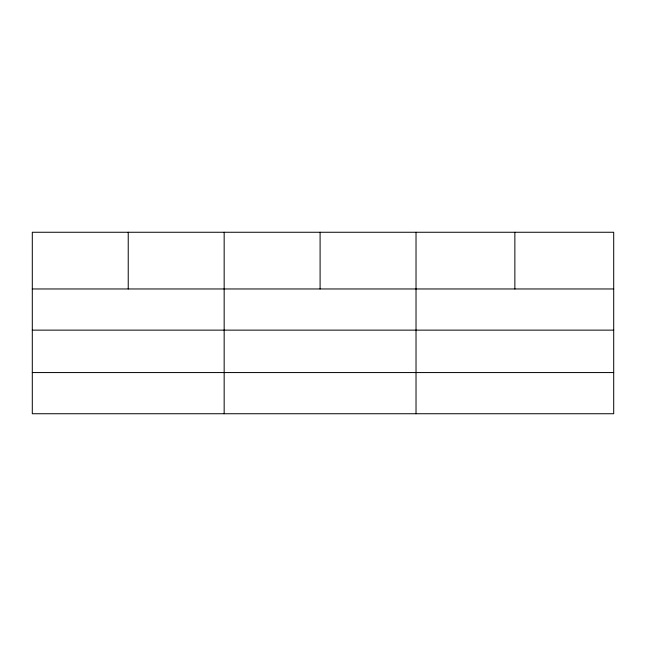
<?xml version="1.0" encoding="UTF-8"?>
<svg xmlns="http://www.w3.org/2000/svg" width="646" height="646" viewBox="0 0 646 646"><rect width="100%" height="100%" fill="white"/><g stroke="black" fill="none" stroke-linecap="round" stroke-linejoin="round"><path stroke-width="0.97" d="M613.7 330.138L613.7 232.261L32.3 232.261L32.3 413.739L613.7 413.739L613.7 330.138L32.3 330.138M32.3 288.964L613.7 288.964M32.3 372.564L613.7 372.564M514.862 232.261L514.862 288.964M416.024 232.261L416.024 413.739M320.093 232.261L320.093 288.964M224.162 232.261L224.162 413.739M128.231 232.261L128.231 288.964"/></g></svg>
